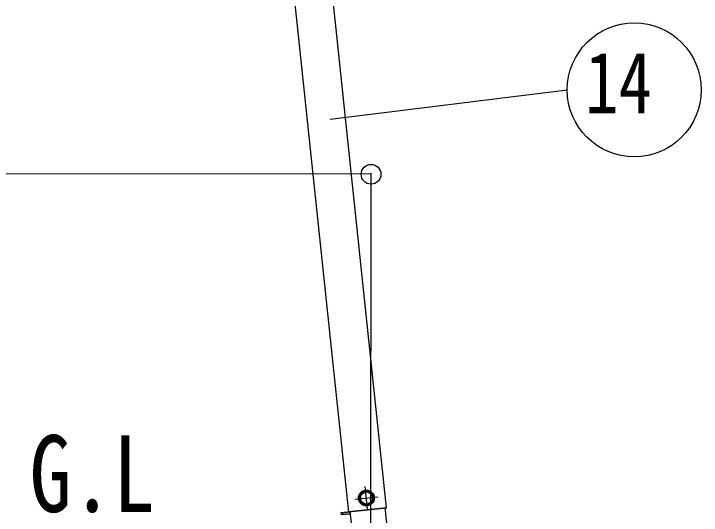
# Model space of a CAD drawing. Units: millimetres, scale not verified. Extents: x -10512 to 10512, y -7425 to 7425.
# Drawn here: x -6480 to -5741, y -3952 to -3413 of the extents above; entities that cross this region are included whole.
import ezdxf
from ezdxf.enums import TextEntityAlignment as Align

# ---------------------------------------------------------------- set-up
doc = ezdxf.new("R2010")
doc.units = ezdxf.units.MM
doc.header["$LTSCALE"] = 30
for name, color, linetype in [('0-2_USER1', 3, 'Continuous'), ('0-4_YKK_13', 4, 'Continuous'), ('0-5_YKK_A1', 4, 'Continuous'), ('0-6_YKK_D', 6, 'Continuous')]:
    doc.layers.add(name, color=color, linetype=linetype)
doc.styles.add('ＭＳ ゴシック', font='')
doc.styles.get('ＭＳ ゴシック').set_extended_font_data('MS Gothic')

msp = doc.modelspace()

# ---------------------------------------------------------------- linework, layer by layer
at = {"layer": '0-4_YKK_13'}
for p, q in [((-6099.74, -3946.11), (-6102.36, -3921.24)), ((-6113.49, -3934.99), (-6088.61, -3932.37)), ((-6120.1, -3948.42), (-6079.34, -3944.14)), ((-6077.76, -3972.4), (-6080.72, -3944.28)), ((-6118.68, -3948.57), (-6128.52, -3949.61)), ((-6128.52, -3949.61), (-6118.68, -3948.58)), ((-6128.52, -3949.61), (-6128.31, -3951.6)), ((-6118.47, -3950.56), (-6128.31, -3951.6)), ((-6118.71, -3948.28), (-6116.17, -3972.4))]:
    msp.add_line(p, q, dxfattribs=at)
msp.add_lwpolyline([(-6101.83, -3926.21), (-6107.91, -3930.63), (-6107.12, -3938.09), (-6100.26, -3941.14), (-6094.19, -3936.73), (-6094.98, -3929.27)], close=True, dxfattribs=at)
msp.add_lwpolyline([(-6128.52, -3949.61), (-6128.31, -3951.6), (-6118.47, -3950.56)], dxfattribs=at)
for radius in [8.5, 7.7, 6.5]:
    msp.add_circle((-6101.05, -3933.68), radius, dxfattribs=at)
at = {"layer": '0-5_YKK_A1'}
for p, q in [((-6120.08, -3948.75), (-6178.68, -3391.15)), ((-6079.34, -3944.14), (-6137.91, -3386.87)), ((-6079.34, -3944.14), (-6120.11, -3948.42))]:
    msp.add_line(p, q, dxfattribs=at)
at = {"layer": '0-6_YKK_D'}
for p, q in [((-6139.87, -3526.5), (-5885.1, -3495.12)), ((-6096.04, -3585.8), (-8215.49, -3584.2)), ((-6096.33, -3967.31), (-6096.04, -3584.8))]:
    msp.add_line(p, q, dxfattribs=at)
for centre, radius in [((-5813.1, -3495.12), 72), ((-6096.04, -3585.8), 10.62)]:
    msp.add_circle(centre, radius, dxfattribs=at)

# ---------------------------------------------------------------- texts
at = {"layer": '0-2_USER1', "style": 'ＭＳ ゴシック', "width": 0.8}
msp.add_text('G.L', height=82.48, dxfattribs=at).set_placement((-6463.06, -3973.42), align=Align.BOTTOM_LEFT)
at = {"layer": '0-6_YKK_D', "style": 'ＭＳ ゴシック', "width": 0.8}
msp.add_text('14', height=65.98, dxfattribs=at).set_placement((-5865.9, -3540.12), align=Align.BOTTOM_LEFT)

doc.saveas('drawing.dxf')
